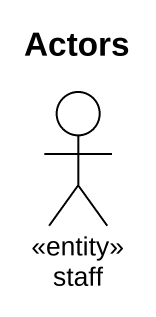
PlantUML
@startuml
title Actors
actor staff <<entity>>
@enduml
